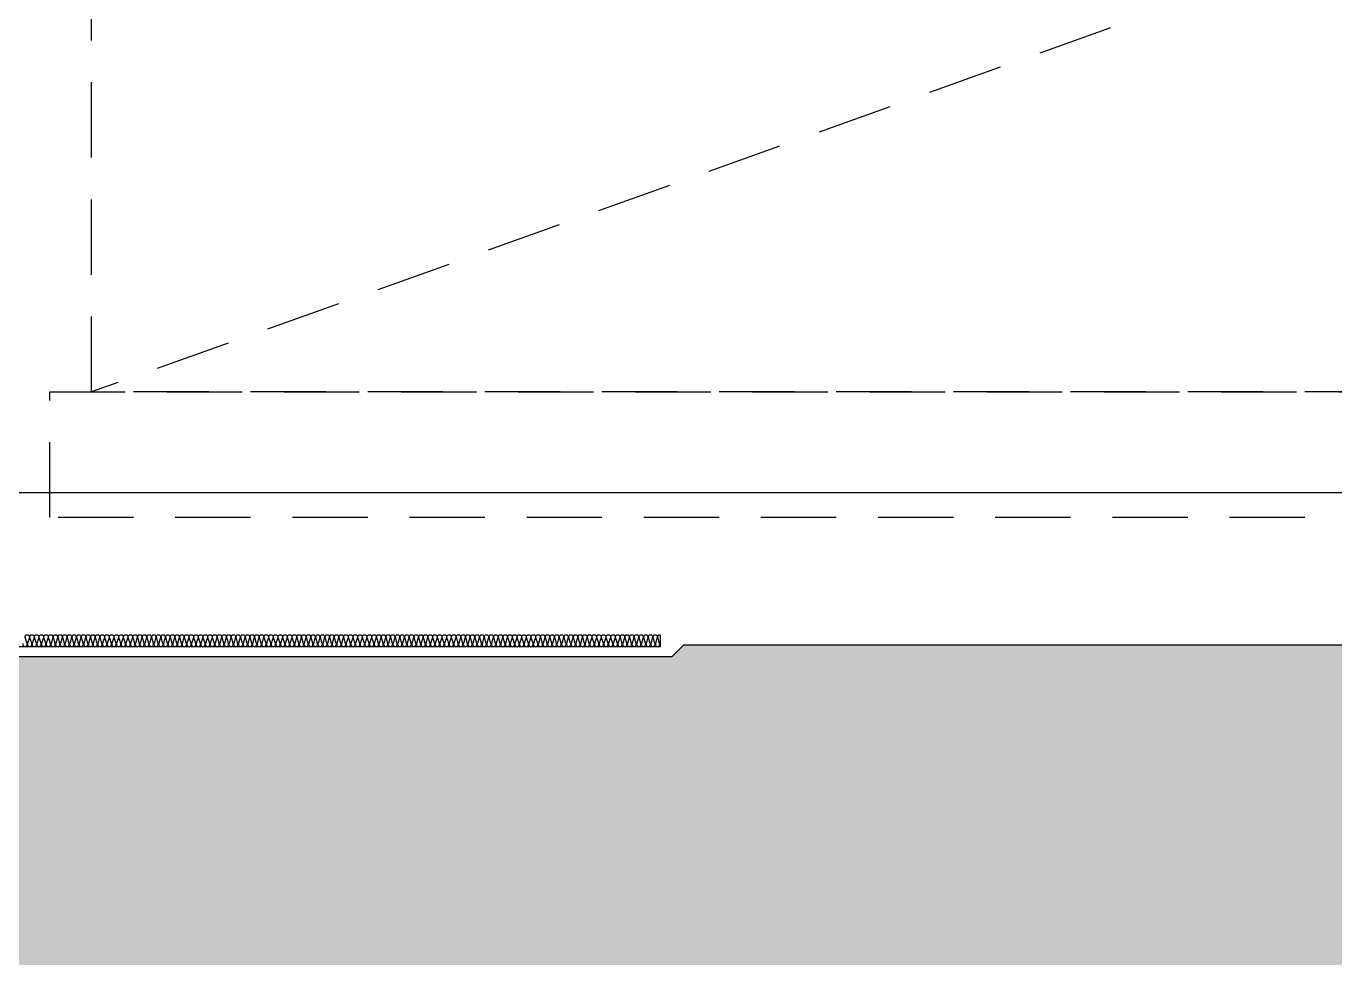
# Model space of a CAD drawing. Header units: millimetres. Extents: x 19868 to 801382, y -4805 to 85279.
# Drawn here: x 512848 to 520667, y 31149 to 36714 of the extents above; entities that cross this region are included whole.
import ezdxf

# ---------------------------------------------------------------- set-up
doc = ezdxf.new("R2010")
doc.units = ezdxf.units.MM
doc.header["$LTSCALE"] = 250
doc.linetypes.add('HID', pattern=[2.8, 1.8, -1])
for name, color, linetype in [('A-ELE-8', 8, 'Continuous'), ('A-FIN', 6, 'Continuous'), ('A-버림CONC', 4, 'Continuous'), ('ISL', 251, 'Continuous'), ('지반', 254, 'Continuous')]:
    doc.layers.add(name, color=color, linetype=linetype)

# ---------------------------------------------------------------- blocks, each defined once
blk = doc.blocks.new('A$Cfc53eec5')
at = {"layer": 'A-ELE-8', "linetype": 'HID'}
blk.add_line((16100, 4600), (2100, -400), dxfattribs=at)
for points in [[(16100, 4600), (16100, -400), (2100, -400), (2100, 4600)], [(16350, -400), (16350, -1150), (1850, -1150), (1850, -400)]]:
    blk.add_lwpolyline(points, close=True, dxfattribs=at)

msp = doc.modelspace()

# ---------------------------------------------------------------- hatches: boundary and pattern name
at = {"layer": '지반'}
h = msp.add_hatch(dxfattribs=at)
h.set_pattern_fill('EARTH', color=251, scale=70, angle=45)
h.paths.add_polyline_path([(440367.8, 33228.9), (440367.8, 23234.4), (591132.4, 23234.4), (591132.4, 34678.9), (582338.2, 34678.9), (582338.2, 34628.9), (582388.2, 34628.9), (582388.2, 34568.9), (582138.2, 34568.9), (582138.2, 34628.9), (582188.2, 34628.9), (582188.2, 34828.9), (580288.2, 34828.9), (580288.2, 34778.9), (580138.2, 34778.9), (580138.2, 33778.9), (580038.2, 33778.9), (580038.2, 32328.9), (581138.2, 32328.9), (581138.2, 30828.9), (581238.2, 30828.9), (581238.2, 30768.9), (563118.2, 30768.9), (563118.2, 30828.9), (563218.2, 30828.9), (563218.2, 31528.9), (563818.2, 31528.9), (563818.2, 33668.9), (561843.1, 33668.9), (561663.1, 33488.9), (560453.4, 33488.9), (560273.4, 33668.9), (558088.2, 33668.9), (558088.2, 33728.9), (558188.2, 33728.9), (558188.2, 34318.9), (543138.2, 34318.9), (543138.2, 33878.9), (542838.2, 33878.9), (542838.2, 32228.9), (543438.2, 32228.9), (543438.2, 31528.9), (543538.2, 31528.9), (543538.2, 31468.9), (541838.2, 31468.9), (541838.2, 31528.9), (541938.2, 31528.9), (541938.2, 31968.9), (539138.2, 31968.9), (539138.2, 31528.9), (539238.2, 31528.9), (539238.2, 31468.9), (537538.2, 31468.9), (537538.2, 31528.9), (537638.2, 31528.9), (537638.2, 32228.9), (538238.2, 32228.9), (538238.2, 33018.9), (537638.2, 33018.9), (537638.2, 33078.9), (537738.2, 33078.9), (537738.2, 33418.9), (535238.2, 33418.9), (535238.2, 32878.9), (535338.2, 32878.9), (535338.2, 32818.9), (534538.2, 32818.9), (534538.2, 32878.9), (534638.2, 32878.9), (534638.2, 33418.9), (530588.2, 33418.9), (530188.2, 33018.9), (516778.2, 33018.9), (516708.2, 32948.9), (509968.2, 32948.9), (509968.2, 33008.9), (510068.2, 33008.9), (510068.2, 33848.9), (510668.2, 33848.9), (510668.2, 34398.9), (508508.2, 34398.9), (508508.2, 33808.9), (508608.2, 33808.9), (508608.2, 33748.9), (507668.2, 33748.9), (507668.2, 33808.9), (507768.2, 33808.9), (507768.2, 34448.9), (507488.2, 34448.9), (507488.2, 34508.9), (507538.2, 34508.9), (507536.6, 34832.3), (505138.2, 34820.6), (502738.2, 34808.9), (490888.2, 34568.9), (479038.2, 34328.9), (468288.2, 34228.9), (456838.2, 34128.9), (456138.2, 34128.9), (448038.2, 33228.9)])

# ---------------------------------------------------------------- linework, layer by layer
at = {"layer": 'A-FIN'}
msp.add_line((511238.2, 33928.9), (537738.2, 33928.9), dxfattribs=at)
at = {"layer": 'A-버림CONC'}
for p in [(516778.2, 33018.9), (509968.2, 32948.9)]:
    msp.add_line(p, (516708.2, 32948.9), dxfattribs=at)
msp.add_lwpolyline([(516778.2, 33018.9), (530188.2, 33018.9), (530588.2, 33418.9), (534638.2, 33418.9)], dxfattribs=at)
at = {"layer": 'ISL'}
msp.add_lwpolyline([(510668.2, 34458.9), (510668.2, 33848.9), (510068.2, 33848.9), (510068.2, 33008.9), (516638.2, 33008.9), (516638.2, 33078.9)], dxfattribs=at)
msp.add_lwpolyline([(512827.9, 33025.9, 1.372593), (512852.6, 33025.9), (512841.9, 33062, -0.509267), (512854.2, 33078.9, -0.509267), (512866.6, 33062), (512855.9, 33025.9, 1.372593), (512880.6, 33025.9), (512869.9, 33062, -0.509267), (512882.2, 33078.9, -0.509267), (512894.6, 33062), (512883.9, 33025.9, 1.372593), (512908.6, 33025.9), (512897.9, 33062, -0.509267), (512910.2, 33078.9, -0.509267), (512922.6, 33062), (512911.9, 33025.9, 1.372593), (512936.6, 33025.9), (512925.9, 33062, -0.509267), (512938.2, 33078.9, -0.509267), (512950.6, 33062), (512939.9, 33025.9, 1.372593), (512964.6, 33025.9), (512953.9, 33062, -0.509267), (512966.2, 33078.9, -0.509267), (512978.6, 33062), (512967.9, 33025.9, 1.372593), (512992.6, 33025.9), (512981.9, 33062, -0.509267), (512994.2, 33078.9, -0.509267), (513006.6, 33062), (512995.9, 33025.9, 1.372593), (513020.6, 33025.9), (513009.9, 33062, -0.509267), (513022.2, 33078.9, -0.509267), (513034.6, 33062), (513023.9, 33025.9, 1.372593), (513048.6, 33025.9), (513037.9, 33062, -0.509267), (513050.2, 33078.9, -0.509267), (513062.6, 33062), (513051.9, 33025.9, 1.372593), (513076.6, 33025.9), (513065.9, 33062, -0.509267), (513078.2, 33078.9, -0.509267), (513090.6, 33062), (513079.9, 33025.9, 1.372593), (513104.6, 33025.9), (513093.9, 33062, -0.509267), (513106.2, 33078.9, -0.509267), (513118.6, 33062), (513107.9, 33025.9, 1.372593), (513132.6, 33025.9), (513121.9, 33062, -0.509267), (513134.2, 33078.9, -0.509267), (513146.6, 33062), (513135.9, 33025.9, 1.372593), (513160.6, 33025.9), (513149.9, 33062, -0.509267), (513162.2, 33078.9, -0.509267), (513174.6, 33062), (513163.9, 33025.9, 1.372593), (513188.6, 33025.9), (513177.9, 33062, -0.509267), (513190.2, 33078.9, -0.509267), (513202.6, 33062), (513191.9, 33025.9, 1.372593), (513216.6, 33025.9), (513205.9, 33062, -0.509267), (513218.2, 33078.9, -0.509267), (513230.6, 33062), (513219.9, 33025.9, 1.372593), (513244.6, 33025.9), (513233.9, 33062, -0.509267), (513246.2, 33078.9, -0.509267), (513258.6, 33062), (513247.9, 33025.9, 1.372593), (513272.6, 33025.9), (513261.9, 33062, -0.509267), (513274.2, 33078.9, -0.509267), (513286.6, 33062), (513275.9, 33025.9, 1.372593), (513300.6, 33025.9), (513289.9, 33062, -0.509267), (513302.2, 33078.9, -0.509267), (513314.6, 33062), (513303.9, 33025.9, 1.372593), (513328.6, 33025.9), (513317.9, 33062, -0.509267), (513330.2, 33078.9, -0.509267), (513342.6, 33062), (513331.9, 33025.9, 1.372593), (513356.6, 33025.9), (513345.9, 33062, -0.509267), (513358.2, 33078.9, -0.509267), (513370.6, 33062), (513359.9, 33025.9, 1.372593), (513384.6, 33025.9), (513373.9, 33062, -0.509267), (513386.2, 33078.9, -0.509267), (513398.6, 33062), (513387.9, 33025.9, 1.372593), (513412.6, 33025.9), (513401.9, 33062, -0.509267), (513414.2, 33078.9, -0.509267), (513426.6, 33062), (513415.9, 33025.9, 1.372593), (513440.6, 33025.9), (513429.9, 33062, -0.509267), (513442.2, 33078.9, -0.509267), (513454.6, 33062), (513443.9, 33025.9, 1.372593), (513468.6, 33025.9), (513457.9, 33062, -0.509267), (513470.2, 33078.9, -0.509267), (513482.6, 33062), (513471.9, 33025.9, 1.372593), (513496.6, 33025.9), (513485.9, 33062, -0.509267), (513498.2, 33078.9, -0.509267), (513510.6, 33062), (513499.9, 33025.9, 1.372593), (513524.6, 33025.9), (513513.9, 33062, -0.509267), (513526.2, 33078.9, -0.509267), (513538.6, 33062), (513527.9, 33025.9, 1.372593), (513552.6, 33025.9), (513541.9, 33062, -0.509267), (513554.2, 33078.9, -0.509267), (513566.6, 33062), (513555.9, 33025.9, 1.372593), (513580.6, 33025.9), (513569.9, 33062, -0.509267), (513582.2, 33078.9, -0.509267), (513594.6, 33062), (513583.9, 33025.9, 1.372593), (513608.6, 33025.9), (513597.9, 33062, -0.509267), (513610.2, 33078.9, -0.509267), (513622.6, 33062), (513611.9, 33025.9, 1.372593), (513636.6, 33025.9), (513625.9, 33062, -0.509267), (513638.2, 33078.9, -0.509267), (513650.6, 33062), (513639.9, 33025.9, 1.372593), (513664.6, 33025.9), (513653.9, 33062, -0.509267), (513666.2, 33078.9, -0.509267), (513678.6, 33062), (513667.9, 33025.9, 1.372593), (513692.6, 33025.9), (513681.9, 33062, -0.509267), (513694.2, 33078.9, -0.509267), (513706.6, 33062), (513695.9, 33025.9, 1.372593), (513720.6, 33025.9), (513709.9, 33062, -0.509267), (513722.2, 33078.9, -0.509267), (513734.6, 33062), (513723.9, 33025.9, 1.372593), (513748.6, 33025.9), (513737.9, 33062, -0.509267), (513750.2, 33078.9, -0.509267), (513762.6, 33062), (513751.9, 33025.9, 1.372593), (513776.6, 33025.9), (513765.9, 33062, -0.509267), (513778.2, 33078.9, -0.509267), (513790.6, 33062), (513779.9, 33025.9, 1.372593), (513804.6, 33025.9), (513793.9, 33062, -0.509267), (513806.2, 33078.9, -0.509267), (513818.6, 33062), (513807.9, 33025.9, 1.372593), (513832.6, 33025.9), (513821.9, 33062, -0.509267), (513834.2, 33078.9, -0.509267), (513846.6, 33062), (513835.9, 33025.9, 1.372593), (513860.6, 33025.9), (513849.9, 33062, -0.509267), (513862.2, 33078.9, -0.509267), (513874.6, 33062), (513863.9, 33025.9, 1.372593), (513888.6, 33025.9), (513877.9, 33062, -0.509267), (513890.2, 33078.9, -0.509267), (513902.6, 33062), (513891.9, 33025.9, 1.372593), (513916.6, 33025.9), (513905.9, 33062, -0.509267), (513918.2, 33078.9, -0.509267), (513930.6, 33062), (513919.9, 33025.9, 1.372593), (513944.6, 33025.9), (513933.9, 33062, -0.509267), (513946.2, 33078.9, -0.509267), (513958.6, 33062), (513947.9, 33025.9, 1.372593), (513972.6, 33025.9), (513961.9, 33062, -0.509267), (513974.2, 33078.9, -0.509267), (513986.6, 33062), (513975.9, 33025.9, 1.372593), (514000.6, 33025.9), (513989.9, 33062, -0.509267), (514002.2, 33078.9, -0.509267), (514014.6, 33062), (514003.9, 33025.9, 1.372593), (514028.6, 33025.9), (514017.9, 33062, -0.509267), (514030.2, 33078.9, -0.509267), (514042.6, 33062), (514031.9, 33025.9, 1.372593), (514056.6, 33025.9), (514045.9, 33062, -0.509267), (514058.2, 33078.9, -0.509267), (514070.6, 33062), (514059.9, 33025.9, 1.372593), (514084.6, 33025.9), (514073.9, 33062, -0.509267), (514086.2, 33078.9, -0.509267), (514098.6, 33062), (514087.9, 33025.9, 1.372593), (514112.6, 33025.9), (514101.9, 33062, -0.509267), (514114.2, 33078.9, -0.509267), (514126.6, 33062), (514115.9, 33025.9, 1.372593), (514140.6, 33025.9), (514129.9, 33062, -0.509267), (514142.2, 33078.9, -0.509267), (514154.6, 33062), (514143.9, 33025.9, 1.372593), (514168.6, 33025.9), (514157.9, 33062, -0.509267), (514170.2, 33078.9, -0.509267), (514182.6, 33062), (514171.9, 33025.9, 1.372593), (514196.6, 33025.9), (514185.9, 33062, -0.509267), (514198.2, 33078.9, -0.509267), (514210.6, 33062), (514199.9, 33025.9, 1.372593), (514224.6, 33025.9), (514213.9, 33062, -0.509267), (514226.2, 33078.9, -0.509267), (514238.6, 33062), (514227.9, 33025.9, 1.372593), (514252.6, 33025.9), (514241.9, 33062, -0.509267), (514254.2, 33078.9, -0.509267), (514266.6, 33062), (514255.9, 33025.9, 1.372593), (514280.6, 33025.9), (514269.9, 33062, -0.509267), (514282.2, 33078.9, -0.509267), (514294.6, 33062), (514283.9, 33025.9, 1.372593), (514308.6, 33025.9), (514297.9, 33062, -0.509267), (514310.2, 33078.9, -0.509267), (514322.6, 33062), (514311.9, 33025.9, 1.372593), (514336.6, 33025.9), (514325.9, 33062, -0.509267), (514338.2, 33078.9, -0.509267), (514350.6, 33062), (514339.9, 33025.9, 1.372593), (514364.6, 33025.9), (514353.9, 33062, -0.509267), (514366.2, 33078.9, -0.509267), (514378.6, 33062), (514367.9, 33025.9, 1.372593), (514392.6, 33025.9), (514381.9, 33062, -0.509267), (514394.2, 33078.9, -0.509267), (514406.6, 33062), (514395.9, 33025.9, 1.372593), (514420.6, 33025.9), (514409.9, 33062, -0.509267), (514422.2, 33078.9, -0.509267), (514434.6, 33062), (514423.9, 33025.9, 1.372593), (514448.6, 33025.9), (514437.9, 33062, -0.509267), (514450.2, 33078.9, -0.509267), (514462.6, 33062), (514451.9, 33025.9, 1.372593), (514476.6, 33025.9), (514465.9, 33062, -0.509267), (514478.2, 33078.9, -0.509267), (514490.6, 33062), (514479.9, 33025.9, 1.372593), (514504.6, 33025.9), (514493.9, 33062, -0.509267), (514506.2, 33078.9, -0.509267), (514518.6, 33062), (514507.9, 33025.9, 1.372593), (514532.6, 33025.9), (514521.9, 33062, -0.509267), (514534.2, 33078.9, -0.509267), (514546.6, 33062), (514535.9, 33025.9, 1.372593), (514560.6, 33025.9), (514549.9, 33062, -0.509267), (514562.2, 33078.9, -0.509267), (514574.6, 33062), (514563.9, 33025.9, 1.372593), (514588.6, 33025.9), (514577.9, 33062, -0.509267), (514590.2, 33078.9, -0.509267), (514602.6, 33062), (514591.9, 33025.9, 1.372593), (514616.6, 33025.9), (514605.9, 33062, -0.509267), (514618.2, 33078.9, -0.509267), (514630.6, 33062), (514619.9, 33025.9, 1.372593), (514644.6, 33025.9), (514633.9, 33062, -0.509267), (514646.2, 33078.9, -0.509267), (514658.6, 33062), (514647.9, 33025.9, 1.372593), (514672.6, 33025.9), (514661.9, 33062, -0.509267), (514674.2, 33078.9, -0.509267), (514686.6, 33062), (514675.9, 33025.9, 1.372593), (514700.6, 33025.9), (514689.9, 33062, -0.509267), (514702.2, 33078.9, -0.509267), (514714.6, 33062), (514703.9, 33025.9, 1.372593), (514728.6, 33025.9), (514717.9, 33062, -0.509267), (514730.2, 33078.9, -0.509267), (514742.6, 33062), (514731.9, 33025.9, 1.372593), (514756.6, 33025.9), (514745.9, 33062, -0.509267), (514758.2, 33078.9, -0.509267), (514770.6, 33062), (514759.9, 33025.9, 1.372593), (514784.6, 33025.9), (514773.9, 33062, -0.509267), (514786.2, 33078.9, -0.509267), (514798.6, 33062), (514787.9, 33025.9, 1.372593), (514812.6, 33025.9), (514801.9, 33062, -0.509267), (514814.2, 33078.9, -0.509267), (514826.6, 33062), (514815.9, 33025.9, 1.372593), (514840.6, 33025.9), (514829.9, 33062, -0.509267), (514842.2, 33078.9, -0.509267), (514854.6, 33062), (514843.9, 33025.9, 1.372593), (514868.6, 33025.9), (514857.9, 33062, -0.509267), (514870.2, 33078.9, -0.509267), (514882.6, 33062), (514871.9, 33025.9, 1.372593), (514896.6, 33025.9), (514885.9, 33062, -0.509267), (514898.2, 33078.9, -0.509267), (514910.6, 33062), (514899.9, 33025.9, 1.372593), (514924.6, 33025.9), (514913.9, 33062, -0.509267), (514926.2, 33078.9, -0.509267), (514938.6, 33062), (514927.9, 33025.9, 1.372593), (514952.6, 33025.9), (514941.9, 33062, -0.509267), (514954.2, 33078.9, -0.509267), (514966.6, 33062), (514955.9, 33025.9, 1.372593), (514980.6, 33025.9), (514969.9, 33062, -0.509267), (514982.2, 33078.9, -0.509267), (514994.6, 33062), (514983.9, 33025.9, 1.372593), (515008.6, 33025.9), (514997.9, 33062, -0.509267), (515010.2, 33078.9, -0.509267), (515022.6, 33062), (515011.9, 33025.9, 1.372593), (515036.6, 33025.9), (515025.9, 33062, -0.509267), (515038.2, 33078.9, -0.509267), (515050.6, 33062), (515039.9, 33025.9, 1.372593), (515064.6, 33025.9), (515053.9, 33062, -0.509267), (515066.2, 33078.9, -0.509267), (515078.6, 33062), (515067.9, 33025.9, 1.372593), (515092.6, 33025.9), (515081.9, 33062, -0.509267), (515094.2, 33078.9, -0.509267), (515106.6, 33062), (515095.9, 33025.9, 1.372593), (515120.6, 33025.9), (515109.9, 33062, -0.509267), (515122.2, 33078.9, -0.509267), (515134.6, 33062), (515123.9, 33025.9, 1.372593), (515148.6, 33025.9), (515137.9, 33062, -0.509267), (515150.2, 33078.9, -0.509267), (515162.6, 33062), (515151.9, 33025.9, 1.372593), (515176.6, 33025.9), (515165.9, 33062, -0.509267), (515178.2, 33078.9, -0.509267), (515190.6, 33062), (515179.9, 33025.9, 1.372593), (515204.6, 33025.9), (515193.9, 33062, -0.509267), (515206.2, 33078.9, -0.509267), (515218.6, 33062), (515207.9, 33025.9, 1.372593), (515232.6, 33025.9), (515221.9, 33062, -0.509267), (515234.2, 33078.9, -0.509267), (515246.6, 33062), (515235.9, 33025.9, 1.372593), (515260.6, 33025.9), (515249.9, 33062, -0.509267), (515262.2, 33078.9, -0.509267), (515274.6, 33062), (515263.9, 33025.9, 1.372593), (515288.6, 33025.9), (515277.9, 33062, -0.509267), (515290.2, 33078.9, -0.509267), (515302.6, 33062), (515291.9, 33025.9, 1.372593), (515316.6, 33025.9), (515305.9, 33062, -0.509267), (515318.2, 33078.9, -0.509267), (515330.6, 33062), (515319.9, 33025.9, 1.372593), (515344.6, 33025.9), (515333.9, 33062, -0.509267), (515346.2, 33078.9, -0.509267), (515358.6, 33062), (515347.9, 33025.9, 1.372593), (515372.6, 33025.9), (515361.9, 33062, -0.509267), (515374.2, 33078.9, -0.509267), (515386.6, 33062), (515375.9, 33025.9, 1.372593), (515400.6, 33025.9), (515389.9, 33062, -0.509267), (515402.2, 33078.9, -0.509267), (515414.6, 33062), (515403.9, 33025.9, 1.372593), (515428.6, 33025.9), (515417.9, 33062, -0.509267), (515430.2, 33078.9, -0.509267), (515442.6, 33062), (515431.9, 33025.9, 1.372593), (515456.6, 33025.9), (515445.9, 33062, -0.509267), (515458.2, 33078.9, -0.509267), (515470.6, 33062), (515459.9, 33025.9, 1.372593), (515484.6, 33025.9), (515473.9, 33062, -0.509267), (515486.2, 33078.9, -0.509267), (515498.6, 33062), (515487.9, 33025.9, 1.372593), (515512.6, 33025.9), (515501.9, 33062, -0.509267), (515514.2, 33078.9, -0.509267), (515526.6, 33062), (515515.9, 33025.9, 1.372593), (515540.6, 33025.9), (515529.9, 33062, -0.509267), (515542.2, 33078.9, -0.509267), (515554.6, 33062), (515543.9, 33025.9, 1.372593), (515568.6, 33025.9), (515557.9, 33062, -0.509267), (515570.2, 33078.9, -0.509267), (515582.6, 33062), (515571.9, 33025.9, 1.372593), (515596.6, 33025.9), (515585.9, 33062, -0.509267), (515598.2, 33078.9, -0.509267), (515610.6, 33062), (515599.9, 33025.9, 1.372593), (515624.6, 33025.9), (515613.9, 33062, -0.509267), (515626.2, 33078.9, -0.509267), (515638.6, 33062), (515627.9, 33025.9, 1.372593), (515652.6, 33025.9), (515641.9, 33062, -0.509267), (515654.2, 33078.9, -0.509267), (515666.6, 33062), (515655.9, 33025.9, 1.372593), (515680.6, 33025.9), (515669.9, 33062, -0.509267), (515682.2, 33078.9, -0.509267), (515694.6, 33062), (515683.9, 33025.9, 1.372593), (515708.6, 33025.9), (515697.9, 33062, -0.509267), (515710.2, 33078.9, -0.509267), (515722.6, 33062), (515711.9, 33025.9, 1.372593), (515736.6, 33025.9), (515725.9, 33062, -0.509267), (515738.2, 33078.9, -0.509267), (515750.6, 33062), (515739.9, 33025.9, 1.372593), (515764.6, 33025.9), (515753.9, 33062, -0.509267), (515766.2, 33078.9, -0.509267), (515778.6, 33062), (515767.9, 33025.9, 1.372593), (515792.6, 33025.9), (515781.9, 33062, -0.509267), (515794.2, 33078.9, -0.509267), (515806.6, 33062), (515795.9, 33025.9, 1.372593), (515820.6, 33025.9), (515809.9, 33062, -0.509267), (515822.2, 33078.9, -0.509267), (515834.6, 33062), (515823.9, 33025.9, 1.372593), (515848.6, 33025.9), (515837.9, 33062, -0.509267), (515850.2, 33078.9, -0.509267), (515862.6, 33062), (515851.9, 33025.9, 1.372593), (515876.6, 33025.9), (515865.9, 33062, -0.509267), (515878.2, 33078.9, -0.509267), (515890.6, 33062), (515879.9, 33025.9, 1.372593), (515904.6, 33025.9), (515893.9, 33062, -0.509267), (515906.2, 33078.9, -0.509267), (515918.6, 33062), (515907.9, 33025.9, 1.372593), (515932.6, 33025.9), (515921.9, 33062, -0.509267), (515934.2, 33078.9, -0.509267), (515946.6, 33062), (515935.9, 33025.9, 1.372593), (515960.6, 33025.9), (515949.9, 33062, -0.509267), (515962.2, 33078.9, -0.509267), (515974.6, 33062), (515963.9, 33025.9, 1.372593), (515988.6, 33025.9), (515977.9, 33062, -0.509267), (515990.2, 33078.9, -0.509267), (516002.6, 33062), (515991.9, 33025.9, 1.372593), (516016.6, 33025.9), (516005.9, 33062, -0.509267), (516018.2, 33078.9, -0.509267), (516030.6, 33062), (516019.9, 33025.9, 1.372593), (516044.6, 33025.9), (516033.9, 33062, -0.509267), (516046.2, 33078.9, -0.509267), (516058.6, 33062), (516047.9, 33025.9, 1.372593), (516072.6, 33025.9), (516061.9, 33062, -0.509267), (516074.2, 33078.9, -0.509267), (516086.6, 33062), (516075.9, 33025.9, 1.372593), (516100.6, 33025.9), (516089.9, 33062, -0.509267), (516102.2, 33078.9, -0.509267), (516114.6, 33062), (516103.9, 33025.9, 1.372593), (516128.6, 33025.9), (516117.9, 33062, -0.509267), (516130.2, 33078.9, -0.509267), (516142.6, 33062), (516131.9, 33025.9, 1.372593), (516156.6, 33025.9), (516145.9, 33062, -0.509267), (516158.2, 33078.9, -0.509267), (516170.6, 33062), (516159.9, 33025.9, 1.372593), (516184.6, 33025.9), (516173.9, 33062, -0.509267), (516186.2, 33078.9, -0.509267), (516198.6, 33062), (516187.9, 33025.9, 1.372593), (516212.6, 33025.9), (516201.9, 33062, -0.509267), (516214.2, 33078.9, -0.509267), (516226.6, 33062), (516215.9, 33025.9, 1.372593), (516240.6, 33025.9), (516229.9, 33062, -0.509267), (516242.2, 33078.9, -0.509267), (516254.6, 33062), (516243.9, 33025.9, 1.372593), (516268.6, 33025.9), (516257.9, 33062, -0.509267), (516270.2, 33078.9, -0.509267), (516282.6, 33062), (516271.9, 33025.9, 1.372593), (516296.6, 33025.9), (516285.9, 33062, -0.509267), (516298.2, 33078.9, -0.509267), (516310.6, 33062), (516299.9, 33025.9, 1.372593), (516324.6, 33025.9), (516313.9, 33062, -0.509267), (516326.2, 33078.9, -0.509267), (516338.6, 33062), (516327.9, 33025.9, 1.372593), (516352.6, 33025.9), (516341.9, 33062, -0.509267), (516354.2, 33078.9, -0.509267), (516366.6, 33062), (516355.9, 33025.9, 1.372593), (516380.6, 33025.9), (516369.9, 33062, -0.509267), (516382.2, 33078.9, -0.509267), (516394.6, 33062), (516383.9, 33025.9, 1.372593), (516408.6, 33025.9), (516397.9, 33062, -0.509267), (516410.2, 33078.9, -0.509267), (516422.6, 33062), (516411.9, 33025.9, 1.372593), (516436.6, 33025.9), (516425.9, 33062, -0.509267), (516438.2, 33078.9, -0.509267), (516450.6, 33062), (516439.9, 33025.9, 1.372593), (516464.6, 33025.9), (516453.9, 33062, -0.509267), (516466.2, 33078.9, -0.509267), (516478.6, 33062), (516467.9, 33025.9, 1.372593), (516492.6, 33025.9), (516481.9, 33062, -0.509267), (516494.2, 33078.9, -0.509267), (516506.6, 33062), (516495.9, 33025.9, 1.372593), (516520.6, 33025.9), (516509.9, 33062, -0.509267), (516522.2, 33078.9, -0.509267), (516534.6, 33062), (516523.9, 33025.9, 1.372593), (516548.6, 33025.9), (516537.9, 33062, -0.509267), (516550.2, 33078.9, -0.509267), (516562.6, 33062), (516551.9, 33025.9, 1.372593), (516576.6, 33025.9), (516565.9, 33062, -0.509267), (516578.2, 33078.9, -0.509267), (516590.6, 33062), (516579.9, 33025.9, 1.372593), (516604.6, 33025.9), (516593.9, 33062, -0.509267), (516606.2, 33078.9, -0.509267), (516618.6, 33062), (516607.9, 33025.9, 1.372593), (516632.6, 33025.9), (516621.9, 33062, -0.509267), (516634.2, 33078.9)], format="xyb", dxfattribs=at)

# ---------------------------------------------------------------- block references
at = {"layer": 'A-ELE-8'}
msp.add_blockref('A$Cfc53eec5', (511138.2, 34928.9), dxfattribs=at)

doc.saveas('drawing.dxf')
